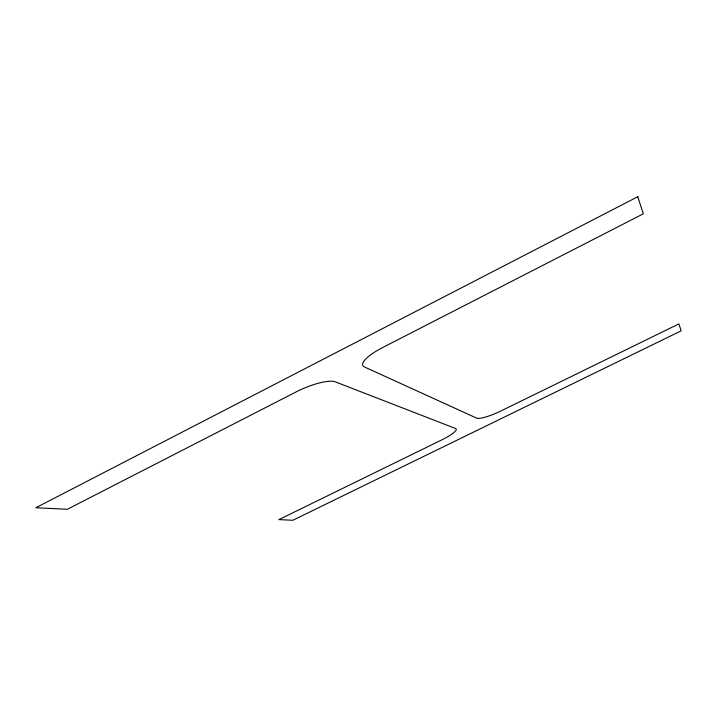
<?xml version="1.0" encoding="UTF-8"?>
<svg xmlns="http://www.w3.org/2000/svg" width="717" height="717" viewBox="0 0 717 717"><rect width="100%" height="100%" fill="white"/><g stroke="black" fill="none" stroke-linecap="round" stroke-linejoin="round"><path stroke-width="1.08" d="M637.789 196.718L35.85 507.744L67.353 509.276L296.309 391.823A31.629 8.254 -22.6 0 1 335.233 381.829L455.537 428.497A22.397 4.185 -23.9 0 1 441.421 440.086L278.904 519.601L292.805 520.282L681.15 330.842L678.9 323.887L501.389 410.742A22.702 4.275 -24.6 0 1 476.671 418.136L364.379 366.934A32.041 8.559 -23.9 0 1 382.519 347.602L643.319 213.809L637.789 196.718"/></g></svg>
